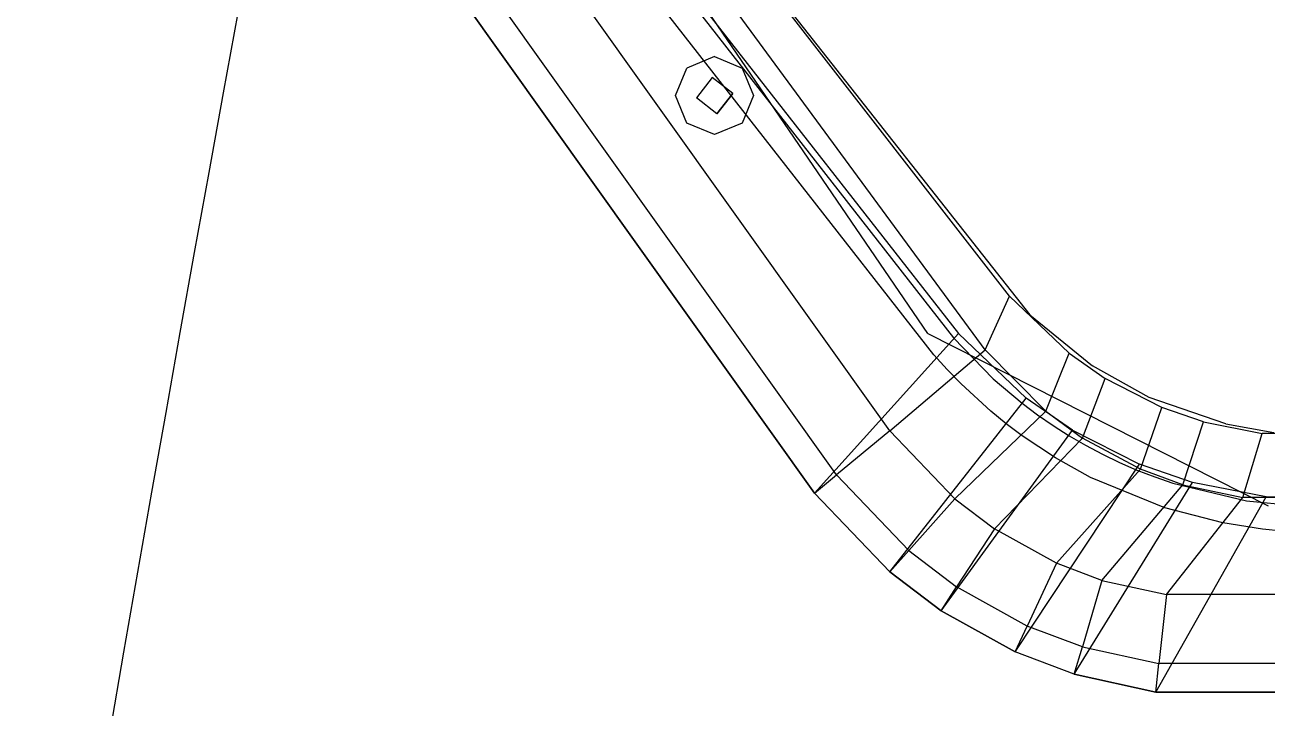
# Model space of a CAD drawing. Extents: x 11992 to 29481, y -6727 to 6811.
# Drawn here: x 19428.4 to 19619.7, y -3240.4 to -3135.2 of the extents above; entities that cross this region are included whole.
import ezdxf

# ---------------------------------------------------------------- set-up
doc = ezdxf.new("R2010")
doc.units = 0
doc.header["$MEASUREMENT"] = 0
doc.layers.get('0').update_dxf_attribs({"color": 8, "linetype": 'CONTINUOUS'})
doc.layers.add('zoylight 5回路', color=4, linetype='CONTINUOUS')

msp = doc.modelspace()

# ---------------------------------------------------------------- linework, layer by layer
for p, q in [((19514.36, -3092.61, -634.44), (19583.15, -3179.87, -634.44)), ((19514.36, -3092.61, -1072.44), (19583.15, -3179.87, -1072.44)), ((19514.36, -3092.61, -1510.44), (19583.15, -3179.87, -1510.44)), ((19514.36, -3092.61, -1948.44), (19583.15, -3179.87, -1948.44)), ((19580.05, -3177.02, -634.44), (19514.84, -3093.06, -634.44)), ((19580.05, -3177.02, -1072.44), (19514.84, -3093.06, -1072.44)), ((19580.05, -3177.02, -1510.44), (19514.84, -3093.06, -1510.44)), ((19580.05, -3177.02, -1948.44), (19514.84, -3093.06, -1948.44)), ((19576.29, -3185.25, -651.44), (19509.82, -3094.89, -651.44)), ((19576.29, -3185.25, -1089.44), (19509.82, -3094.89, -1089.44)), ((19576.29, -3185.25, -1527.44), (19509.82, -3094.89, -1527.44)), ((19576.29, -3185.25, -1965.44), (19509.82, -3094.89, -1965.44)), ((19561.59, -3197.74, -651.44), (19490.18, -3097.65, -651.44)), ((19561.59, -3197.74, -1089.44), (19490.18, -3097.65, -1089.44)), ((19561.59, -3197.74, -1527.44), (19490.18, -3097.65, -1527.44)), ((19561.59, -3197.74, -1965.44), (19490.18, -3097.65, -1965.44)), ((19506.29, -3098.51, -621.44), (19572.17, -3182.75, -621.44)), ((19506.29, -3098.51, -621.44), (19572.17, -3182.75, -621.44)), ((19506.29, -3098.51, -1059.44), (19572.17, -3182.75, -1059.44)), ((19506.29, -3098.51, -1059.44), (19572.17, -3182.75, -1059.44)), ((19506.29, -3098.51, -1497.44), (19572.17, -3182.75, -1497.44)), ((19506.29, -3098.51, -1497.44), (19572.17, -3182.75, -1497.44)), ((19506.29, -3098.51, -1935.44), (19572.17, -3182.75, -1935.44)), ((19506.29, -3098.51, -1935.44), (19572.17, -3182.75, -1935.44)), ((19505.45, -3099.06, -502.43), (19571.42, -3183.4, -502.43)), ((19505.45, -3099.06, -506.43), (19571.42, -3183.4, -506.43)), ((19505.45, -3099.06, -940.43), (19571.42, -3183.4, -940.43)), ((19505.45, -3099.06, -944.43), (19571.42, -3183.4, -944.43)), ((19505.45, -3099.06, -1378.43), (19571.42, -3183.4, -1378.43)), ((19505.45, -3099.06, -1382.43), (19571.42, -3183.4, -1382.43)), ((19568.39, -3186.01, -502.43), (19502.08, -3101.25, -502.43)), ((19568.39, -3186.01, -506.43), (19502.08, -3101.25, -506.43)), ((19568.39, -3186.01, -940.43), (19502.08, -3101.25, -940.43)), ((19568.39, -3186.01, -944.43), (19502.08, -3101.25, -944.43)), ((19568.39, -3186.01, -1378.43), (19502.08, -3101.25, -1378.43)), ((19568.39, -3186.01, -1382.43), (19502.08, -3101.25, -1382.43)), ((19553.4, -3204.52, -647.04), (19480.79, -3102.75, -647.04)), ((19553.4, -3204.52, -1085.04), (19480.79, -3102.75, -1085.04)), ((19553.4, -3204.52, -1523.04), (19480.79, -3102.75, -1523.04)), ((19553.4, -3204.52, -1961.04), (19480.79, -3102.75, -1961.04)), ((19567.47, -3182.76, -1934.94), (19513.04, -3103, -1934.94)), ((19567.47, -3182.76, -1527.94), (19513.04, -3103, -1527.94)), ((19476.9, -3104.86, -621.44), (19550, -3207.33, -621.44)), ((19550, -3207.33, -636.44), (19476.9, -3104.86, -636.44)), ((19476.9, -3104.86, -1059.44), (19550, -3207.33, -1059.44)), ((19550, -3207.33, -1074.44), (19476.9, -3104.86, -1074.44)), ((19476.9, -3104.86, -1497.44), (19550, -3207.33, -1497.44)), ((19550, -3207.33, -1512.44), (19476.9, -3104.86, -1512.44)), ((19476.9, -3104.86, -1935.44), (19550, -3207.33, -1935.44)), ((19550, -3207.33, -1950.44), (19476.9, -3104.86, -1950.44)), ((19534.62, -3140.13, -621.43), (19530.38, -3141.89, -621.43)), ((19534.62, -3140.13, -617.43), (19530.38, -3141.89, -617.43)), ((19534.62, -3140.13, -1059.43), (19530.38, -3141.89, -1059.43)), ((19534.62, -3140.13, -1055.43), (19530.38, -3141.89, -1055.43)), ((19534.62, -3140.13, -1497.43), (19530.38, -3141.89, -1497.43)), ((19534.62, -3140.13, -1493.43), (19530.38, -3141.89, -1493.43)), ((19534.62, -3140.13, -621.43), (19534.62, -3140.13, -617.43)), ((19534.62, -3140.13, -617.43), (19538.87, -3141.89, -617.43)), ((19534.62, -3140.13, -621.43), (19538.87, -3141.89, -621.43)), ((19534.62, -3140.13, -1059.43), (19534.62, -3140.13, -1055.43)), ((19534.62, -3140.13, -1055.43), (19538.87, -3141.89, -1055.43)), ((19534.62, -3140.13, -1059.43), (19538.87, -3141.89, -1059.43)), ((19534.62, -3140.13, -1497.43), (19534.62, -3140.13, -1493.43)), ((19534.62, -3140.13, -1493.43), (19538.87, -3141.89, -1493.43)), ((19534.62, -3140.13, -1497.43), (19538.87, -3141.89, -1497.43)), ((19528.62, -3146.13, -621.43), (19530.38, -3141.89, -621.43)), ((19528.62, -3146.13, -617.43), (19530.38, -3141.89, -617.43)), ((19528.62, -3146.13, -1059.43), (19530.38, -3141.89, -1059.43)), ((19528.62, -3146.13, -1055.43), (19530.38, -3141.89, -1055.43)), ((19528.62, -3146.13, -1497.43), (19530.38, -3141.89, -1497.43)), ((19528.62, -3146.13, -1493.43), (19530.38, -3141.89, -1493.43)), ((19530.38, -3141.89, -621.43), (19530.38, -3141.89, -617.43)), ((19530.38, -3141.89, -1059.43), (19530.38, -3141.89, -1055.43)), ((19530.38, -3141.89, -1497.43), (19530.38, -3141.89, -1493.43)), ((19538.87, -3141.89, -621.43), (19538.87, -3141.89, -617.43)), ((19538.87, -3141.89, -617.43), (19540.62, -3146.13, -617.43)), ((19538.87, -3141.89, -621.43), (19540.62, -3146.13, -621.43)), ((19538.87, -3141.89, -1059.43), (19538.87, -3141.89, -1055.43)), ((19538.87, -3141.89, -1055.43), (19540.62, -3146.13, -1055.43)), ((19538.87, -3141.89, -1059.43), (19540.62, -3146.13, -1059.43)), ((19538.87, -3141.89, -1497.43), (19538.87, -3141.89, -1493.43)), ((19538.87, -3141.89, -1493.43), (19540.62, -3146.13, -1493.43)), ((19538.87, -3141.89, -1497.43), (19540.62, -3146.13, -1497.43)), ((19534.28, -3143.32, -502.43), (19531.82, -3146.47, -502.43)), ((19534.28, -3143.32, -617.43), (19531.82, -3146.47, -617.43)), ((19534.28, -3143.32, -940.43), (19531.82, -3146.47, -940.43)), ((19534.28, -3143.32, -1055.43), (19531.82, -3146.47, -1055.43)), ((19534.28, -3143.32, -1378.43), (19531.82, -3146.47, -1378.43)), ((19534.28, -3143.32, -1493.43), (19531.82, -3146.47, -1493.43)), ((19534.28, -3143.32, -502.43), (19534.28, -3143.32, -617.43)), ((19537.43, -3145.79, -502.43), (19534.28, -3143.32, -502.43)), ((19537.43, -3145.79, -617.43), (19534.28, -3143.32, -617.43)), ((19534.28, -3143.32, -940.43), (19534.28, -3143.32, -1055.43)), ((19537.43, -3145.79, -940.43), (19534.28, -3143.32, -940.43)), ((19537.43, -3145.79, -1055.43), (19534.28, -3143.32, -1055.43)), ((19534.28, -3143.32, -1378.43), (19534.28, -3143.32, -1493.43)), ((19537.43, -3145.79, -1378.43), (19534.28, -3143.32, -1378.43)), ((19537.43, -3145.79, -1493.43), (19534.28, -3143.32, -1493.43)), ((19530.38, -3150.37, -621.43), (19528.62, -3146.13, -621.43)), ((19530.38, -3150.37, -617.43), (19528.62, -3146.13, -617.43)), ((19528.62, -3146.13, -621.43), (19528.62, -3146.13, -617.43)), ((19530.38, -3150.37, -1059.43), (19528.62, -3146.13, -1059.43)), ((19530.38, -3150.37, -1055.43), (19528.62, -3146.13, -1055.43)), ((19528.62, -3146.13, -1059.43), (19528.62, -3146.13, -1055.43)), ((19530.38, -3150.37, -1497.43), (19528.62, -3146.13, -1497.43)), ((19530.38, -3150.37, -1493.43), (19528.62, -3146.13, -1493.43)), ((19528.62, -3146.13, -1497.43), (19528.62, -3146.13, -1493.43)), ((19537.43, -3145.79, -502.43), (19534.96, -3148.94, -502.43)), ((19534.96, -3148.94, -617.43), (19537.43, -3145.79, -617.43)), ((19537.43, -3145.79, -940.43), (19534.96, -3148.94, -940.43)), ((19534.96, -3148.94, -1055.43), (19537.43, -3145.79, -1055.43)), ((19537.43, -3145.79, -1378.43), (19534.96, -3148.94, -1378.43)), ((19534.96, -3148.94, -1493.43), (19537.43, -3145.79, -1493.43)), ((19537.43, -3145.79, -502.43), (19537.43, -3145.79, -617.43)), ((19537.43, -3145.79, -940.43), (19537.43, -3145.79, -1055.43)), ((19537.43, -3145.79, -1378.43), (19537.43, -3145.79, -1493.43)), ((19540.62, -3146.13, -621.43), (19538.87, -3150.37, -621.43)), ((19540.62, -3146.13, -617.43), (19538.87, -3150.37, -617.43)), ((19540.62, -3146.13, -1059.43), (19538.87, -3150.37, -1059.43)), ((19540.62, -3146.13, -1055.43), (19538.87, -3150.37, -1055.43)), ((19540.62, -3146.13, -1497.43), (19538.87, -3150.37, -1497.43)), ((19540.62, -3146.13, -1493.43), (19538.87, -3150.37, -1493.43)), ((19540.62, -3146.13, -621.43), (19540.62, -3146.13, -617.43)), ((19540.62, -3146.13, -1059.43), (19540.62, -3146.13, -1055.43)), ((19540.62, -3146.13, -1497.43), (19540.62, -3146.13, -1493.43)), ((19531.82, -3146.47, -502.43), (19531.82, -3146.47, -617.43)), ((19534.96, -3148.94, -502.43), (19531.82, -3146.47, -502.43)), ((19534.96, -3148.94, -617.43), (19531.82, -3146.47, -617.43)), ((19531.82, -3146.47, -940.43), (19531.82, -3146.47, -1055.43)), ((19534.96, -3148.94, -940.43), (19531.82, -3146.47, -940.43)), ((19534.96, -3148.94, -1055.43), (19531.82, -3146.47, -1055.43)), ((19531.82, -3146.47, -1378.43), (19531.82, -3146.47, -1493.43)), ((19534.96, -3148.94, -1378.43), (19531.82, -3146.47, -1378.43)), ((19534.96, -3148.94, -1493.43), (19531.82, -3146.47, -1493.43)), ((19534.96, -3148.94, -502.43), (19534.96, -3148.94, -617.43)), ((19534.96, -3148.94, -940.43), (19534.96, -3148.94, -1055.43)), ((19534.96, -3148.94, -1378.43), (19534.96, -3148.94, -1493.43)), ((19534.62, -3152.13, -621.43), (19530.38, -3150.37, -621.43)), ((19534.62, -3152.13, -617.43), (19530.38, -3150.37, -617.43)), ((19530.38, -3150.37, -621.43), (19530.38, -3150.37, -617.43)), ((19534.62, -3152.13, -1059.43), (19530.38, -3150.37, -1059.43)), ((19534.62, -3152.13, -1055.43), (19530.38, -3150.37, -1055.43)), ((19530.38, -3150.37, -1059.43), (19530.38, -3150.37, -1055.43)), ((19534.62, -3152.13, -1497.43), (19530.38, -3150.37, -1497.43)), ((19534.62, -3152.13, -1493.43), (19530.38, -3150.37, -1493.43)), ((19530.38, -3150.37, -1497.43), (19530.38, -3150.37, -1493.43)), ((19538.87, -3150.37, -621.43), (19534.62, -3152.13, -621.43)), ((19538.87, -3150.37, -617.43), (19534.62, -3152.13, -617.43)), ((19538.87, -3150.37, -1059.43), (19534.62, -3152.13, -1059.43)), ((19538.87, -3150.37, -1055.43), (19534.62, -3152.13, -1055.43)), ((19538.87, -3150.37, -1497.43), (19534.62, -3152.13, -1497.43)), ((19538.87, -3150.37, -1493.43), (19534.62, -3152.13, -1493.43)), ((19534.62, -3152.13, -621.43), (19534.62, -3152.13, -617.43)), ((19534.62, -3152.13, -1059.43), (19534.62, -3152.13, -1055.43)), ((19534.62, -3152.13, -1497.43), (19534.62, -3152.13, -1493.43)), ((19538.87, -3150.37, -621.43), (19538.87, -3150.37, -617.43)), ((19538.87, -3150.37, -1059.43), (19538.87, -3150.37, -1055.43)), ((19538.87, -3150.37, -1497.43), (19538.87, -3150.37, -1493.43)), ((19576.29, -3185.25, -651.44), (19580.05, -3177.02, -634.44)), ((19576.29, -3185.25, -1089.44), (19580.05, -3177.02, -1072.44)), ((19576.29, -3185.25, -1527.44), (19580.05, -3177.02, -1510.44)), ((19576.29, -3185.25, -1965.44), (19580.05, -3177.02, -1948.44)), ((19589.2, -3185.8, -634.44), (19580.05, -3177.02, -634.44)), ((19589.2, -3185.8, -1072.44), (19580.05, -3177.02, -1072.44)), ((19589.2, -3185.8, -1510.44), (19580.05, -3177.02, -1510.44)), ((19589.2, -3185.8, -1948.44), (19580.05, -3177.02, -1948.44)), ((19583.15, -3179.87, -634.44), (19592.83, -3187.74, -634.44)), ((19583.15, -3179.87, -1072.44), (19592.83, -3187.74, -1072.44)), ((19583.15, -3179.87, -1510.44), (19592.83, -3187.74, -1510.44)), ((19583.15, -3179.87, -1948.44), (19592.83, -3187.74, -1948.44)), ((19550, -3207.33, -621.44), (19572.17, -3182.75, -621.44)), ((19550, -3207.33, -1059.44), (19572.17, -3182.75, -1059.44)), ((19550, -3207.33, -1497.44), (19572.17, -3182.75, -1497.44)), ((19550, -3207.33, -1935.44), (19572.17, -3182.75, -1935.44)), ((19567.47, -3182.76, -1527.94), (19567.47, -3182.76, -1934.94)), ((19567.47, -3182.76, -1934.94), (19619.85, -3209.27, -1934.94)), ((19567.47, -3182.76, -1527.94), (19619.85, -3209.27, -1527.94)), ((19572.17, -3182.75, -621.44), (19582.62, -3192.7, -621.44)), ((19572.17, -3182.75, -621.44), (19582.62, -3192.7, -621.44)), ((19572.17, -3182.75, -1059.44), (19582.62, -3192.7, -1059.44)), ((19572.17, -3182.75, -1059.44), (19582.62, -3192.7, -1059.44)), ((19572.17, -3182.75, -1497.44), (19582.62, -3192.7, -1497.44)), ((19572.17, -3182.75, -1497.44), (19582.62, -3192.7, -1497.44)), ((19572.17, -3182.75, -1935.44), (19582.62, -3192.7, -1935.44)), ((19572.17, -3182.75, -1935.44), (19582.62, -3192.7, -1935.44)), ((19571.42, -3183.4, -502.43), (19571.42, -3183.4, -506.43)), ((19571.42, -3183.4, -502.43), (19577.53, -3189.7, -502.43)), ((19571.42, -3183.4, -506.43), (19577.53, -3189.7, -506.43)), ((19571.42, -3183.4, -940.43), (19571.42, -3183.4, -944.43)), ((19571.42, -3183.4, -940.43), (19577.53, -3189.7, -940.43)), ((19571.42, -3183.4, -944.43), (19577.53, -3189.7, -944.43)), ((19571.42, -3183.4, -1378.43), (19571.42, -3183.4, -1382.43)), ((19571.42, -3183.4, -1378.43), (19577.53, -3189.7, -1378.43)), ((19571.42, -3183.4, -1382.43), (19577.53, -3189.7, -1382.43)), ((19561.59, -3197.74, -651.44), (19576.29, -3185.25, -651.44)), ((19561.59, -3197.74, -1089.44), (19576.29, -3185.25, -1089.44)), ((19561.59, -3197.74, -1527.44), (19576.29, -3185.25, -1527.44)), ((19561.59, -3197.74, -1965.44), (19576.29, -3185.25, -1965.44)), ((19570.45, -3188.31, -502.43), (19568.39, -3186.01, -502.43)), ((19570.45, -3188.31, -506.43), (19568.39, -3186.01, -506.43)), ((19568.39, -3186.01, -502.43), (19568.39, -3186.01, -506.43)), ((19570.45, -3188.31, -940.43), (19568.39, -3186.01, -940.43)), ((19570.45, -3188.31, -944.43), (19568.39, -3186.01, -944.43)), ((19568.39, -3186.01, -940.43), (19568.39, -3186.01, -944.43)), ((19570.45, -3188.31, -1378.43), (19568.39, -3186.01, -1378.43)), ((19570.45, -3188.31, -1382.43), (19568.39, -3186.01, -1382.43)), ((19568.39, -3186.01, -1378.43), (19568.39, -3186.01, -1382.43)), ((19585.62, -3194.69, -651.44), (19576.29, -3185.25, -651.44)), ((19585.62, -3194.69, -1089.44), (19576.29, -3185.25, -1089.44)), ((19585.62, -3194.69, -1527.44), (19576.29, -3185.25, -1527.44)), ((19585.62, -3194.69, -1965.44), (19576.29, -3185.25, -1965.44)), ((19585.62, -3194.69, -651.44), (19589.2, -3185.8, -634.44)), ((19585.62, -3194.69, -1089.44), (19589.2, -3185.8, -1072.44)), ((19585.62, -3194.69, -1527.44), (19589.2, -3185.8, -1510.44)), ((19585.62, -3194.69, -1965.44), (19589.2, -3185.8, -1948.44)), ((19589.2, -3185.8, -634.44), (19594.77, -3189.68, -634.44)), ((19589.2, -3185.8, -1072.44), (19594.77, -3189.68, -1072.44)), ((19589.2, -3185.8, -1510.44), (19594.77, -3189.68, -1510.44)), ((19589.2, -3185.8, -1948.44), (19594.77, -3189.68, -1948.44)), ((19572.6, -3190.52, -502.43), (19570.45, -3188.31, -502.43)), ((19572.6, -3190.52, -506.43), (19570.45, -3188.31, -506.43)), ((19572.6, -3190.52, -940.43), (19570.45, -3188.31, -940.43)), ((19572.6, -3190.52, -944.43), (19570.45, -3188.31, -944.43)), ((19572.6, -3190.52, -1378.43), (19570.45, -3188.31, -1378.43)), ((19572.6, -3190.52, -1382.43), (19570.45, -3188.31, -1382.43)), ((19601.56, -3192.6, -634.44), (19592.83, -3187.74, -634.44)), ((19601.56, -3192.6, -1072.44), (19592.83, -3187.74, -1072.44)), ((19601.56, -3192.6, -1510.44), (19592.83, -3187.74, -1510.44)), ((19601.56, -3192.6, -1948.44), (19592.83, -3187.74, -1948.44)), ((19577.53, -3189.7, -502.43), (19577.53, -3189.7, -506.43)), ((19577.53, -3189.7, -502.43), (19582, -3193.49, -502.43)), ((19577.53, -3189.7, -506.43), (19582, -3193.49, -506.43)), ((19577.53, -3189.7, -940.43), (19577.53, -3189.7, -944.43)), ((19577.53, -3189.7, -940.43), (19582, -3193.49, -940.43)), ((19577.53, -3189.7, -944.43), (19582, -3193.49, -944.43)), ((19577.53, -3189.7, -1378.43), (19577.53, -3189.7, -1382.43)), ((19577.53, -3189.7, -1378.43), (19582, -3193.49, -1378.43)), ((19577.53, -3189.7, -1382.43), (19582, -3193.49, -1382.43)), ((19591.3, -3198.87, -651.44), (19594.77, -3189.68, -634.44)), ((19591.3, -3198.87, -1089.44), (19594.77, -3189.68, -1072.44)), ((19591.3, -3198.87, -1527.44), (19594.77, -3189.68, -1510.44)), ((19591.3, -3198.87, -1965.44), (19594.77, -3189.68, -1948.44)), ((19603.49, -3194.13, -634.44), (19594.77, -3189.68, -634.44)), ((19603.49, -3194.13, -1072.44), (19594.77, -3189.68, -1072.44)), ((19603.49, -3194.13, -1510.44), (19594.77, -3189.68, -1510.44)), ((19603.49, -3194.13, -1948.44), (19594.77, -3189.68, -1948.44)), ((19577.14, -3194.69, -502.43), (19572.6, -3190.52, -502.43)), ((19577.14, -3194.69, -506.43), (19572.6, -3190.52, -506.43)), ((19577.14, -3194.69, -940.43), (19572.6, -3190.52, -940.43)), ((19577.14, -3194.69, -944.43), (19572.6, -3190.52, -944.43)), ((19577.14, -3194.69, -1378.43), (19572.6, -3190.52, -1378.43)), ((19577.14, -3194.69, -1382.43), (19572.6, -3190.52, -1382.43)), ((19561.59, -3219.43, -621.44), (19582.62, -3192.7, -621.44)), ((19561.59, -3219.43, -1059.44), (19582.62, -3192.7, -1059.44)), ((19561.59, -3219.43, -1497.44), (19582.62, -3192.7, -1497.44)), ((19561.59, -3219.43, -1935.44), (19582.62, -3192.7, -1935.44)), ((19582, -3193.49, -502.43), (19584.34, -3195.25, -502.43)), ((19582, -3193.49, -506.43), (19584.34, -3195.25, -506.43)), ((19582, -3193.49, -940.43), (19584.34, -3195.25, -940.43)), ((19582, -3193.49, -944.43), (19584.34, -3195.25, -944.43)), ((19582, -3193.49, -1378.43), (19584.34, -3195.25, -1378.43)), ((19582, -3193.49, -1382.43), (19584.34, -3195.25, -1382.43)), ((19589.74, -3197.63, -621.44), (19582.62, -3192.7, -621.44)), ((19589.74, -3197.63, -621.44), (19582.62, -3192.7, -621.44)), ((19589.74, -3197.63, -1059.44), (19582.62, -3192.7, -1059.44)), ((19589.74, -3197.63, -1059.44), (19582.62, -3192.7, -1059.44)), ((19589.74, -3197.63, -1497.44), (19582.62, -3192.7, -1497.44)), ((19589.74, -3197.63, -1497.44), (19582.62, -3192.7, -1497.44)), ((19589.74, -3197.63, -1935.44), (19582.62, -3192.7, -1935.44)), ((19589.74, -3197.63, -1935.44), (19582.62, -3192.7, -1935.44)), ((19600.18, -3203.65, -651.44), (19603.49, -3194.13, -634.44)), ((19600.18, -3203.65, -1089.44), (19603.49, -3194.13, -1072.44)), ((19600.18, -3203.65, -1527.44), (19603.49, -3194.13, -1510.44)), ((19600.18, -3203.65, -1965.44), (19603.49, -3194.13, -1948.44)), ((19613.35, -3196.66, -634.44), (19601.56, -3192.6, -634.44)), ((19613.35, -3196.66, -1072.44), (19601.56, -3192.6, -1072.44)), ((19613.35, -3196.66, -1510.44), (19601.56, -3192.6, -1510.44)), ((19613.35, -3196.66, -1948.44), (19601.56, -3192.6, -1948.44)), ((19609.91, -3196.35, -634.44), (19603.49, -3194.13, -634.44)), ((19609.91, -3196.35, -1072.44), (19603.49, -3194.13, -1072.44)), ((19609.91, -3196.35, -1510.44), (19603.49, -3194.13, -1510.44)), ((19609.91, -3196.35, -1948.44), (19603.49, -3194.13, -1948.44)), ((19571.6, -3208.2, -651.44), (19585.62, -3194.69, -651.44)), ((19571.6, -3208.2, -1089.44), (19585.62, -3194.69, -1089.44)), ((19571.6, -3208.2, -1527.44), (19585.62, -3194.69, -1527.44)), ((19571.6, -3208.2, -1965.44), (19585.62, -3194.69, -1965.44)), ((19579.53, -3196.64, -502.43), (19577.14, -3194.69, -502.43)), ((19579.53, -3196.64, -506.43), (19577.14, -3194.69, -506.43)), ((19577.14, -3194.69, -502.43), (19577.14, -3194.69, -506.43)), ((19579.53, -3196.64, -940.43), (19577.14, -3194.69, -940.43)), ((19579.53, -3196.64, -944.43), (19577.14, -3194.69, -944.43)), ((19577.14, -3194.69, -940.43), (19577.14, -3194.69, -944.43)), ((19579.53, -3196.64, -1378.43), (19577.14, -3194.69, -1378.43)), ((19579.53, -3196.64, -1382.43), (19577.14, -3194.69, -1382.43)), ((19577.14, -3194.69, -1378.43), (19577.14, -3194.69, -1382.43)), ((19584.34, -3195.25, -502.43), (19586.75, -3196.91, -502.43)), ((19584.34, -3195.25, -506.43), (19586.75, -3196.91, -506.43)), ((19584.34, -3195.25, -940.43), (19586.75, -3196.91, -940.43)), ((19584.34, -3195.25, -944.43), (19586.75, -3196.91, -944.43)), ((19584.34, -3195.25, -1378.43), (19586.75, -3196.91, -1378.43)), ((19584.34, -3195.25, -1382.43), (19586.75, -3196.91, -1382.43)), ((19585.62, -3194.69, -651.44), (19591.3, -3198.87, -651.44)), ((19585.62, -3194.69, -1089.44), (19591.3, -3198.87, -1089.44)), ((19585.62, -3194.69, -1527.44), (19591.3, -3198.87, -1527.44)), ((19585.62, -3194.69, -1965.44), (19591.3, -3198.87, -1965.44)), ((19561.59, -3197.74, -651.44), (19553.4, -3204.52, -647.04)), ((19561.59, -3197.74, -1089.44), (19553.4, -3204.52, -1085.04)), ((19561.59, -3197.74, -1527.44), (19553.4, -3204.52, -1523.04)), ((19561.59, -3197.74, -1965.44), (19553.4, -3204.52, -1961.04)), ((19571.6, -3208.2, -651.44), (19561.59, -3197.74, -651.44)), ((19571.6, -3208.2, -1089.44), (19561.59, -3197.74, -1089.44)), ((19571.6, -3208.2, -1527.44), (19561.59, -3197.74, -1527.44)), ((19571.6, -3208.2, -1965.44), (19561.59, -3197.74, -1965.44)), ((19569.49, -3225.43, -621.44), (19589.74, -3197.63, -621.44)), ((19569.49, -3225.43, -1059.44), (19589.74, -3197.63, -1059.44)), ((19569.49, -3225.43, -1497.44), (19589.74, -3197.63, -1497.44)), ((19569.49, -3225.43, -1935.44), (19589.74, -3197.63, -1935.44)), ((19582, -3198.49, -502.43), (19579.53, -3196.64, -502.43)), ((19582, -3198.49, -506.43), (19579.53, -3196.64, -506.43)), ((19582, -3198.49, -940.43), (19579.53, -3196.64, -940.43)), ((19582, -3198.49, -944.43), (19579.53, -3196.64, -944.43)), ((19582, -3198.49, -1378.43), (19579.53, -3196.64, -1378.43)), ((19582, -3198.49, -1382.43), (19579.53, -3196.64, -1382.43)), ((19586.75, -3196.91, -502.43), (19586.75, -3196.91, -506.43)), ((19586.75, -3196.91, -502.43), (19589.22, -3198.48, -502.43)), ((19586.75, -3196.91, -506.43), (19589.22, -3198.48, -506.43)), ((19586.75, -3196.91, -940.43), (19586.75, -3196.91, -944.43)), ((19586.75, -3196.91, -940.43), (19589.22, -3198.48, -940.43)), ((19586.75, -3196.91, -944.43), (19589.22, -3198.48, -944.43)), ((19586.75, -3196.91, -1378.43), (19586.75, -3196.91, -1382.43)), ((19586.75, -3196.91, -1378.43), (19589.22, -3198.48, -1378.43)), ((19586.75, -3196.91, -1382.43), (19589.22, -3198.48, -1382.43)), ((19589.74, -3197.63, -621.44), (19600.04, -3202.84, -621.44)), ((19589.74, -3197.63, -621.44), (19600.04, -3202.84, -621.44)), ((19589.74, -3197.63, -1059.44), (19600.04, -3202.84, -1059.44)), ((19589.74, -3197.63, -1059.44), (19600.04, -3202.84, -1059.44)), ((19589.74, -3197.63, -1497.44), (19600.04, -3202.84, -1497.44)), ((19589.74, -3197.63, -1497.44), (19600.04, -3202.84, -1497.44)), ((19589.74, -3197.63, -1935.44), (19600.04, -3202.84, -1935.44)), ((19589.74, -3197.63, -1935.44), (19600.04, -3202.84, -1935.44)), ((19606.72, -3206.05, -651.44), (19609.91, -3196.35, -634.44)), ((19606.72, -3206.05, -1089.44), (19609.91, -3196.35, -1072.44)), ((19606.72, -3206.05, -1527.44), (19609.91, -3196.35, -1510.44)), ((19606.72, -3206.05, -1965.44), (19609.91, -3196.35, -1948.44)), ((19609.91, -3196.35, -634.44), (19618.96, -3198.16, -634.44)), ((19609.91, -3196.35, -1072.44), (19618.96, -3198.16, -1072.44)), ((19609.91, -3196.35, -1510.44), (19618.96, -3198.16, -1510.44)), ((19609.91, -3196.35, -1948.44), (19618.96, -3198.16, -1948.44)), ((19613.35, -3196.66, -634.44), (19620.73, -3197.97, -634.44)), ((19613.35, -3196.66, -1072.44), (19620.73, -3197.97, -1072.44)), ((19613.35, -3196.66, -1510.44), (19620.73, -3197.97, -1510.44)), ((19613.35, -3196.66, -1948.44), (19620.73, -3197.97, -1948.44)), ((19577.7, -3212.83, -1965.44), (19591.3, -3198.87, -1965.44)), ((19577.7, -3212.83, -651.44), (19591.3, -3198.87, -651.44)), ((19577.7, -3212.83, -1089.44), (19591.3, -3198.87, -1089.44)), ((19577.7, -3212.83, -1527.44), (19591.3, -3198.87, -1527.44)), ((19587.14, -3201.9, -502.43), (19582, -3198.49, -502.43)), ((19587.14, -3201.9, -506.43), (19582, -3198.49, -506.43)), ((19587.14, -3201.9, -940.43), (19582, -3198.49, -940.43)), ((19587.14, -3201.9, -944.43), (19582, -3198.49, -944.43)), ((19587.14, -3201.9, -1378.43), (19582, -3198.49, -1378.43)), ((19587.14, -3201.9, -1382.43), (19582, -3198.49, -1382.43)), ((19589.22, -3198.48, -502.43), (19591.75, -3199.96, -502.43)), ((19589.22, -3198.48, -506.43), (19591.75, -3199.96, -506.43)), ((19589.22, -3198.48, -940.43), (19591.75, -3199.96, -940.43)), ((19589.22, -3198.48, -944.43), (19591.75, -3199.96, -944.43)), ((19589.22, -3198.48, -1378.43), (19591.75, -3199.96, -1378.43)), ((19589.22, -3198.48, -1382.43), (19591.75, -3199.96, -1382.43)), ((19600.18, -3203.65, -651.44), (19591.3, -3198.87, -651.44)), ((19600.18, -3203.65, -1089.44), (19591.3, -3198.87, -1089.44)), ((19600.18, -3203.65, -1527.44), (19591.3, -3198.87, -1527.44)), ((19600.18, -3203.65, -1965.44), (19591.3, -3198.87, -1965.44)), ((19591.75, -3199.96, -502.43), (19594.34, -3201.33, -502.43)), ((19591.75, -3199.96, -506.43), (19594.34, -3201.33, -506.43)), ((19591.75, -3199.96, -940.43), (19594.34, -3201.33, -940.43)), ((19591.75, -3199.96, -944.43), (19594.34, -3201.33, -944.43)), ((19591.75, -3199.96, -1378.43), (19594.34, -3201.33, -1378.43)), ((19591.75, -3199.96, -1382.43), (19594.34, -3201.33, -1382.43)), ((19615.95, -3207.99, -651.44), (19618.96, -3198.16, -634.44)), ((19615.95, -3207.99, -1089.44), (19618.96, -3198.16, -1072.44)), ((19615.95, -3207.99, -1527.44), (19618.96, -3198.16, -1510.44)), ((19615.95, -3207.99, -1965.44), (19618.96, -3198.16, -1948.44)), ((19930.44, -3198.16, -634.44), (19618.96, -3198.16, -634.44)), ((19930.44, -3198.16, -1072.44), (19618.96, -3198.16, -1072.44)), ((19930.44, -3198.16, -1510.44), (19618.96, -3198.16, -1510.44)), ((19930.44, -3198.16, -1948.44), (19618.96, -3198.16, -1948.44)), ((19592.53, -3204.9, -502.43), (19587.14, -3201.9, -502.43)), ((19592.53, -3204.9, -506.43), (19587.14, -3201.9, -506.43)), ((19587.14, -3201.9, -502.43), (19587.14, -3201.9, -506.43)), ((19592.53, -3204.9, -940.43), (19587.14, -3201.9, -940.43)), ((19592.53, -3204.9, -944.43), (19587.14, -3201.9, -944.43)), ((19587.14, -3201.9, -940.43), (19587.14, -3201.9, -944.43)), ((19592.53, -3204.9, -1378.43), (19587.14, -3201.9, -1378.43)), ((19592.53, -3204.9, -1382.43), (19587.14, -3201.9, -1382.43)), ((19587.14, -3201.9, -1378.43), (19587.14, -3201.9, -1382.43)), ((19594.34, -3201.33, -502.43), (19594.34, -3201.33, -506.43)), ((19594.34, -3201.33, -502.43), (19596.97, -3202.6, -502.43)), ((19594.34, -3201.33, -506.43), (19596.97, -3202.6, -506.43)), ((19594.34, -3201.33, -940.43), (19594.34, -3201.33, -944.43)), ((19594.34, -3201.33, -940.43), (19596.97, -3202.6, -940.43)), ((19594.34, -3201.33, -944.43), (19596.97, -3202.6, -944.43)), ((19594.34, -3201.33, -1378.43), (19594.34, -3201.33, -1382.43)), ((19594.34, -3201.33, -1378.43), (19596.97, -3202.6, -1378.43)), ((19594.34, -3201.33, -1382.43), (19596.97, -3202.6, -1382.43)), ((19580.92, -3231.77, -621.44), (19600.04, -3202.84, -621.44)), ((19580.92, -3231.77, -1059.44), (19600.04, -3202.84, -1059.44)), ((19580.92, -3231.77, -1497.44), (19600.04, -3202.84, -1497.44)), ((19580.92, -3231.77, -1935.44), (19600.04, -3202.84, -1935.44)), ((19587.25, -3218.12, -651.44), (19600.18, -3203.65, -651.44)), ((19587.25, -3218.12, -1089.44), (19600.18, -3203.65, -1089.44)), ((19587.25, -3218.12, -1527.44), (19600.18, -3203.65, -1527.44)), ((19587.25, -3218.12, -1965.44), (19600.18, -3203.65, -1965.44)), ((19596.97, -3202.6, -502.43), (19599.66, -3203.77, -502.43)), ((19596.97, -3202.6, -506.43), (19599.66, -3203.77, -506.43)), ((19596.97, -3202.6, -940.43), (19599.66, -3203.77, -940.43)), ((19596.97, -3202.6, -944.43), (19599.66, -3203.77, -944.43)), ((19596.97, -3202.6, -1378.43), (19599.66, -3203.77, -1378.43)), ((19596.97, -3202.6, -1382.43), (19599.66, -3203.77, -1382.43)), ((19599.66, -3203.77, -502.43), (19602.39, -3204.83, -502.43)), ((19599.66, -3203.77, -506.43), (19602.39, -3204.83, -506.43)), ((19599.66, -3203.77, -940.43), (19602.39, -3204.83, -940.43)), ((19599.66, -3203.77, -944.43), (19602.39, -3204.83, -944.43)), ((19599.66, -3203.77, -1378.43), (19602.39, -3204.83, -1378.43)), ((19599.66, -3203.77, -1382.43), (19602.39, -3204.83, -1382.43)), ((19608.23, -3205.66, -621.44), (19600.04, -3202.84, -621.44)), ((19608.23, -3205.66, -621.44), (19600.04, -3202.84, -621.44)), ((19608.23, -3205.66, -1059.44), (19600.04, -3202.84, -1059.44)), ((19608.23, -3205.66, -1059.44), (19600.04, -3202.84, -1059.44)), ((19608.23, -3205.66, -1497.44), (19600.04, -3202.84, -1497.44)), ((19608.23, -3205.66, -1497.44), (19600.04, -3202.84, -1497.44)), ((19608.23, -3205.66, -1935.44), (19600.04, -3202.84, -1935.44)), ((19608.23, -3205.66, -1935.44), (19600.04, -3202.84, -1935.44)), ((19606.72, -3206.05, -651.44), (19600.18, -3203.65, -651.44)), ((19606.72, -3206.05, -1089.44), (19600.18, -3203.65, -1089.44)), ((19606.72, -3206.05, -1527.44), (19600.18, -3203.65, -1527.44)), ((19606.72, -3206.05, -1965.44), (19600.18, -3203.65, -1965.44)), ((19550, -3207.33, -636.44), (19553.4, -3204.52, -647.04)), ((19550, -3207.33, -1074.44), (19553.4, -3204.52, -1085.04)), ((19550, -3207.33, -1512.44), (19553.4, -3204.52, -1523.04)), ((19550, -3207.33, -1950.44), (19553.4, -3204.52, -1961.04)), ((19564.52, -3216.14, -647.04), (19553.4, -3204.52, -647.04)), ((19564.52, -3216.14, -1085.04), (19553.4, -3204.52, -1085.04)), ((19564.52, -3216.14, -1523.04), (19553.4, -3204.52, -1523.04)), ((19564.52, -3216.14, -1961.04), (19553.4, -3204.52, -1961.04)), ((19590.01, -3235.2, -621.44), (19608.23, -3205.66, -621.44)), ((19590.01, -3235.2, -1059.44), (19608.23, -3205.66, -1059.44)), ((19590.01, -3235.2, -1497.44), (19608.23, -3205.66, -1497.44)), ((19590.01, -3235.2, -1935.44), (19608.23, -3205.66, -1935.44)), ((19592.53, -3204.9, -502.43), (19592.53, -3204.9, -506.43)), ((19603.93, -3209.59, -502.43), (19592.53, -3204.9, -502.43)), ((19603.93, -3209.59, -506.43), (19592.53, -3204.9, -506.43)), ((19592.53, -3204.9, -940.43), (19592.53, -3204.9, -944.43)), ((19603.93, -3209.59, -940.43), (19592.53, -3204.9, -940.43)), ((19603.93, -3209.59, -944.43), (19592.53, -3204.9, -944.43)), ((19592.53, -3204.9, -1378.43), (19592.53, -3204.9, -1382.43)), ((19603.93, -3209.59, -1378.43), (19592.53, -3204.9, -1378.43)), ((19603.93, -3209.59, -1382.43), (19592.53, -3204.9, -1382.43)), ((19602.39, -3204.83, -502.43), (19605.16, -3205.78, -502.43)), ((19602.39, -3204.83, -506.43), (19605.16, -3205.78, -506.43)), ((19602.39, -3204.83, -940.43), (19605.16, -3205.78, -940.43)), ((19602.39, -3204.83, -944.43), (19605.16, -3205.78, -944.43)), ((19602.39, -3204.83, -1378.43), (19605.16, -3205.78, -1378.43)), ((19602.39, -3204.83, -1382.43), (19605.16, -3205.78, -1382.43)), ((19619.56, -3207.9, -621.44), (19608.23, -3205.66, -621.44)), ((19619.56, -3207.9, -621.44), (19608.23, -3205.66, -621.44)), ((19619.56, -3207.9, -1059.44), (19608.23, -3205.66, -1059.44)), ((19619.56, -3207.9, -1059.44), (19608.23, -3205.66, -1059.44)), ((19619.56, -3207.9, -1497.44), (19608.23, -3205.66, -1497.44)), ((19619.56, -3207.9, -1497.44), (19608.23, -3205.66, -1497.44)), ((19619.56, -3207.9, -1935.44), (19608.23, -3205.66, -1935.44)), ((19619.56, -3207.9, -1935.44), (19608.23, -3205.66, -1935.44)), ((19550, -3207.33, -621.44), (19561.59, -3219.43, -621.44)), ((19561.59, -3219.43, -636.44), (19550, -3207.33, -636.44)), ((19550, -3207.33, -621.44), (19550, -3207.33, -636.44)), ((19550, -3207.33, -1059.44), (19561.59, -3219.43, -1059.44)), ((19561.59, -3219.43, -1074.44), (19550, -3207.33, -1074.44)), ((19550, -3207.33, -1059.44), (19550, -3207.33, -1074.44)), ((19550, -3207.33, -1497.44), (19561.59, -3219.43, -1497.44)), ((19561.59, -3219.43, -1512.44), (19550, -3207.33, -1512.44)), ((19550, -3207.33, -1497.44), (19550, -3207.33, -1512.44)), ((19550, -3207.33, -1935.44), (19561.59, -3219.43, -1935.44)), ((19561.59, -3219.43, -1950.44), (19550, -3207.33, -1950.44)), ((19550, -3207.33, -1935.44), (19550, -3207.33, -1950.44)), ((19594.27, -3220.78, -651.44), (19606.72, -3206.05, -651.44)), ((19594.27, -3220.78, -1089.44), (19606.72, -3206.05, -1089.44)), ((19594.27, -3220.78, -1527.44), (19606.72, -3206.05, -1527.44)), ((19594.27, -3220.78, -1965.44), (19606.72, -3206.05, -1965.44)), ((19605.16, -3205.78, -502.43), (19605.16, -3205.78, -506.43)), ((19605.16, -3205.78, -502.43), (19616.54, -3208.5, -502.43)), ((19605.16, -3205.78, -506.43), (19616.54, -3208.5, -506.43)), ((19605.16, -3205.78, -940.43), (19605.16, -3205.78, -944.43)), ((19605.16, -3205.78, -940.43), (19616.54, -3208.5, -940.43)), ((19605.16, -3205.78, -944.43), (19616.54, -3208.5, -944.43)), ((19605.16, -3205.78, -1378.43), (19605.16, -3205.78, -1382.43)), ((19605.16, -3205.78, -1378.43), (19616.54, -3208.5, -1378.43)), ((19605.16, -3205.78, -1382.43), (19616.54, -3208.5, -1382.43)), ((19606.72, -3206.05, -651.44), (19615.95, -3207.99, -651.44)), ((19606.72, -3206.05, -1089.44), (19615.95, -3207.99, -1089.44)), ((19606.72, -3206.05, -1527.44), (19615.95, -3207.99, -1527.44)), ((19606.72, -3206.05, -1965.44), (19615.95, -3207.99, -1965.44)), ((19571.6, -3208.2, -651.44), (19564.52, -3216.14, -647.04)), ((19571.6, -3208.2, -1089.44), (19564.52, -3216.14, -1085.04)), ((19571.6, -3208.2, -1527.44), (19564.52, -3216.14, -1523.04)), ((19571.6, -3208.2, -1965.44), (19564.52, -3216.14, -1961.04)), ((19571.6, -3208.2, -651.44), (19577.7, -3212.83, -651.44)), ((19571.6, -3208.2, -1089.44), (19577.7, -3212.83, -1089.44)), ((19571.6, -3208.2, -1527.44), (19577.7, -3212.83, -1527.44)), ((19571.6, -3208.2, -1965.44), (19577.7, -3212.83, -1965.44)), ((19602.58, -3237.93, -621.44), (19619.56, -3207.9, -621.44)), ((19602.58, -3237.93, -1059.44), (19619.56, -3207.9, -1059.44)), ((19602.58, -3237.93, -1497.44), (19619.56, -3207.9, -1497.44)), ((19602.58, -3237.93, -1935.44), (19619.56, -3207.9, -1935.44)), ((19604.19, -3222.93, -651.44), (19615.95, -3207.99, -651.44)), ((19604.19, -3222.93, -1089.44), (19615.95, -3207.99, -1089.44)), ((19604.19, -3222.93, -1527.44), (19615.95, -3207.99, -1527.44)), ((19604.19, -3222.93, -1965.44), (19615.95, -3207.99, -1965.44)), ((19933.45, -3207.99, -651.44), (19615.95, -3207.99, -651.44)), ((19933.45, -3207.99, -1089.44), (19615.95, -3207.99, -1089.44)), ((19933.45, -3207.99, -1527.44), (19615.95, -3207.99, -1527.44)), ((19933.45, -3207.99, -1965.44), (19615.95, -3207.99, -1965.44)), ((19616.54, -3208.5, -502.43), (19625.28, -3209.35, -502.43)), ((19616.54, -3208.5, -506.43), (19625.28, -3209.35, -506.43)), ((19616.54, -3208.5, -502.43), (19616.54, -3208.5, -506.43)), ((19616.54, -3208.5, -940.43), (19625.28, -3209.35, -940.43)), ((19616.54, -3208.5, -944.43), (19625.28, -3209.35, -944.43)), ((19616.54, -3208.5, -940.43), (19616.54, -3208.5, -944.43)), ((19616.54, -3208.5, -1378.43), (19625.28, -3209.35, -1378.43)), ((19616.54, -3208.5, -1382.43), (19625.28, -3209.35, -1382.43)), ((19616.54, -3208.5, -1378.43), (19616.54, -3208.5, -1382.43)), ((19619.56, -3207.9, -621.44), (19929.69, -3207.9, -621.44)), ((19619.56, -3207.9, -621.44), (19929.69, -3207.9, -621.44)), ((19619.56, -3207.9, -1059.44), (19929.69, -3207.9, -1059.44)), ((19619.56, -3207.9, -1059.44), (19929.69, -3207.9, -1059.44)), ((19619.56, -3207.9, -1497.44), (19929.69, -3207.9, -1497.44)), ((19619.56, -3207.9, -1497.44), (19929.69, -3207.9, -1497.44)), ((19619.56, -3207.9, -1935.44), (19929.69, -3207.9, -1935.44)), ((19619.56, -3207.9, -1935.44), (19929.69, -3207.9, -1935.44)), ((19603.93, -3209.59, -502.43), (19603.93, -3209.59, -506.43)), ((19612.88, -3211.91, -502.43), (19603.93, -3209.59, -502.43)), ((19612.88, -3211.91, -506.43), (19603.93, -3209.59, -506.43)), ((19603.93, -3209.59, -940.43), (19603.93, -3209.59, -944.43)), ((19612.88, -3211.91, -940.43), (19603.93, -3209.59, -940.43)), ((19612.88, -3211.91, -944.43), (19603.93, -3209.59, -944.43)), ((19603.93, -3209.59, -1378.43), (19603.93, -3209.59, -1382.43)), ((19612.88, -3211.91, -1378.43), (19603.93, -3209.59, -1378.43)), ((19612.88, -3211.91, -1382.43), (19603.93, -3209.59, -1382.43)), ((19577.7, -3212.83, -651.44), (19571.9, -3221.74, -647.04)), ((19577.7, -3212.83, -1089.44), (19571.9, -3221.74, -1085.04)), ((19577.7, -3212.83, -1527.44), (19571.9, -3221.74, -1523.04)), ((19577.7, -3212.83, -1965.44), (19571.9, -3221.74, -1961.04)), ((19587.25, -3218.12, -1965.44), (19577.7, -3212.83, -1965.44)), ((19587.25, -3218.12, -651.44), (19577.7, -3212.83, -651.44)), ((19587.25, -3218.12, -1089.44), (19577.7, -3212.83, -1089.44)), ((19587.25, -3218.12, -1527.44), (19577.7, -3212.83, -1527.44)), ((19618.97, -3212.87, -502.43), (19612.88, -3211.91, -502.43)), ((19618.97, -3212.87, -506.43), (19612.88, -3211.91, -506.43)), ((19612.88, -3211.91, -502.43), (19612.88, -3211.91, -506.43)), ((19618.97, -3212.87, -940.43), (19612.88, -3211.91, -940.43)), ((19618.97, -3212.87, -944.43), (19612.88, -3211.91, -944.43)), ((19612.88, -3211.91, -940.43), (19612.88, -3211.91, -944.43)), ((19618.97, -3212.87, -1378.43), (19612.88, -3211.91, -1378.43)), ((19618.97, -3212.87, -1382.43), (19612.88, -3211.91, -1382.43)), ((19612.88, -3211.91, -1378.43), (19612.88, -3211.91, -1382.43)), ((19618.97, -3212.87, -502.43), (19618.97, -3212.87, -506.43)), ((19622.04, -3213.17, -502.43), (19618.97, -3212.87, -502.43)), ((19622.04, -3213.17, -506.43), (19618.97, -3212.87, -506.43)), ((19618.97, -3212.87, -940.43), (19618.97, -3212.87, -944.43)), ((19622.04, -3213.17, -940.43), (19618.97, -3212.87, -940.43)), ((19622.04, -3213.17, -944.43), (19618.97, -3212.87, -944.43)), ((19618.97, -3212.87, -1378.43), (19618.97, -3212.87, -1382.43)), ((19622.04, -3213.17, -1378.43), (19618.97, -3212.87, -1378.43)), ((19622.04, -3213.17, -1382.43), (19618.97, -3212.87, -1382.43)), ((19561.59, -3219.43, -636.44), (19564.52, -3216.14, -647.04)), ((19561.59, -3219.43, -1074.44), (19564.52, -3216.14, -1085.04)), ((19561.59, -3219.43, -1512.44), (19564.52, -3216.14, -1523.04)), ((19561.59, -3219.43, -1950.44), (19564.52, -3216.14, -1961.04)), ((19564.52, -3216.14, -647.04), (19571.9, -3221.74, -647.04)), ((19564.52, -3216.14, -1085.04), (19571.9, -3221.74, -1085.04)), ((19564.52, -3216.14, -1523.04), (19571.9, -3221.74, -1523.04)), ((19564.52, -3216.14, -1961.04), (19571.9, -3221.74, -1961.04)), ((19587.25, -3218.12, -1527.44), (19582.77, -3227.77, -1523.04)), ((19587.25, -3218.12, -1965.44), (19582.77, -3227.77, -1961.04)), ((19587.25, -3218.12, -651.44), (19582.77, -3227.77, -647.04)), ((19587.25, -3218.12, -1089.44), (19582.77, -3227.77, -1085.04)), ((19594.27, -3220.78, -651.44), (19587.25, -3218.12, -651.44)), ((19594.27, -3220.78, -1089.44), (19587.25, -3218.12, -1089.44)), ((19594.27, -3220.78, -1527.44), (19587.25, -3218.12, -1527.44)), ((19594.27, -3220.78, -1965.44), (19587.25, -3218.12, -1965.44)), ((19569.49, -3225.43, -621.44), (19561.59, -3219.43, -621.44)), ((19561.59, -3219.43, -636.44), (19569.49, -3225.43, -636.44)), ((19561.59, -3219.43, -621.44), (19561.59, -3219.43, -636.44)), ((19569.49, -3225.43, -1059.44), (19561.59, -3219.43, -1059.44)), ((19561.59, -3219.43, -1074.44), (19569.49, -3225.43, -1074.44)), ((19561.59, -3219.43, -1059.44), (19561.59, -3219.43, -1074.44)), ((19569.49, -3225.43, -1497.44), (19561.59, -3219.43, -1497.44)), ((19561.59, -3219.43, -1512.44), (19569.49, -3225.43, -1512.44)), ((19561.59, -3219.43, -1497.44), (19561.59, -3219.43, -1512.44)), ((19569.49, -3225.43, -1935.44), (19561.59, -3219.43, -1935.44)), ((19561.59, -3219.43, -1950.44), (19569.49, -3225.43, -1950.44)), ((19561.59, -3219.43, -1935.44), (19561.59, -3219.43, -1950.44)), ((19594.27, -3220.78, -651.44), (19591.26, -3230.98, -647.04)), ((19594.27, -3220.78, -1089.44), (19591.26, -3230.98, -1085.04)), ((19594.27, -3220.78, -1527.44), (19591.26, -3230.98, -1523.04)), ((19594.27, -3220.78, -1965.44), (19591.26, -3230.98, -1961.04)), ((19594.27, -3220.78, -651.44), (19604.19, -3222.93, -651.44)), ((19594.27, -3220.78, -1089.44), (19604.19, -3222.93, -1089.44)), ((19594.27, -3220.78, -1527.44), (19604.19, -3222.93, -1527.44)), ((19594.27, -3220.78, -1965.44), (19604.19, -3222.93, -1965.44)), ((19569.49, -3225.43, -636.44), (19571.9, -3221.74, -647.04)), ((19569.49, -3225.43, -1074.44), (19571.9, -3221.74, -1085.04)), ((19569.49, -3225.43, -1512.44), (19571.9, -3221.74, -1523.04)), ((19569.49, -3225.43, -1950.44), (19571.9, -3221.74, -1961.04)), ((19582.77, -3227.77, -647.04), (19571.9, -3221.74, -647.04)), ((19582.77, -3227.77, -1085.04), (19571.9, -3221.74, -1085.04)), ((19582.77, -3227.77, -1523.04), (19571.9, -3221.74, -1523.04)), ((19582.77, -3227.77, -1961.04), (19571.9, -3221.74, -1961.04)), ((19604.19, -3222.93, -651.44), (19603.05, -3233.54, -647.04)), ((19604.19, -3222.93, -1089.44), (19603.05, -3233.54, -1085.04)), ((19604.19, -3222.93, -1527.44), (19603.05, -3233.54, -1523.04)), ((19604.19, -3222.93, -1965.44), (19603.05, -3233.54, -1961.04)), ((19945.25, -3222.93, -651.44), (19604.19, -3222.93, -651.44)), ((19945.25, -3222.93, -1089.44), (19604.19, -3222.93, -1089.44)), ((19945.25, -3222.93, -1527.44), (19604.19, -3222.93, -1527.44)), ((19945.25, -3222.93, -1965.44), (19604.19, -3222.93, -1965.44)), ((19569.49, -3225.43, -621.44), (19580.92, -3231.77, -621.44)), ((19580.92, -3231.77, -636.44), (19569.49, -3225.43, -636.44)), ((19569.49, -3225.43, -621.44), (19569.49, -3225.43, -636.44)), ((19569.49, -3225.43, -1059.44), (19580.92, -3231.77, -1059.44)), ((19580.92, -3231.77, -1074.44), (19569.49, -3225.43, -1074.44)), ((19569.49, -3225.43, -1059.44), (19569.49, -3225.43, -1074.44)), ((19569.49, -3225.43, -1497.44), (19580.92, -3231.77, -1497.44)), ((19580.92, -3231.77, -1512.44), (19569.49, -3225.43, -1512.44)), ((19569.49, -3225.43, -1497.44), (19569.49, -3225.43, -1512.44)), ((19569.49, -3225.43, -1935.44), (19580.92, -3231.77, -1935.44)), ((19580.92, -3231.77, -1950.44), (19569.49, -3225.43, -1950.44)), ((19569.49, -3225.43, -1935.44), (19569.49, -3225.43, -1950.44)), ((19580.92, -3231.77, -636.44), (19582.77, -3227.77, -647.04)), ((19580.92, -3231.77, -1074.44), (19582.77, -3227.77, -1085.04)), ((19580.92, -3231.77, -1512.44), (19582.77, -3227.77, -1523.04)), ((19580.92, -3231.77, -1950.44), (19582.77, -3227.77, -1961.04)), ((19591.26, -3230.98, -1523.04), (19582.77, -3227.77, -1523.04)), ((19591.26, -3230.98, -1961.04), (19582.77, -3227.77, -1961.04)), ((19591.26, -3230.98, -647.04), (19582.77, -3227.77, -647.04)), ((19591.26, -3230.98, -1085.04), (19582.77, -3227.77, -1085.04)), ((19590.01, -3235.2, -621.44), (19580.92, -3231.77, -621.44)), ((19590.01, -3235.2, -636.44), (19580.92, -3231.77, -636.44)), ((19580.92, -3231.77, -621.44), (19580.92, -3231.77, -636.44)), ((19590.01, -3235.2, -1059.44), (19580.92, -3231.77, -1059.44)), ((19590.01, -3235.2, -1074.44), (19580.92, -3231.77, -1074.44)), ((19580.92, -3231.77, -1059.44), (19580.92, -3231.77, -1074.44)), ((19590.01, -3235.2, -1497.44), (19580.92, -3231.77, -1497.44)), ((19590.01, -3235.2, -1512.44), (19580.92, -3231.77, -1512.44)), ((19580.92, -3231.77, -1497.44), (19580.92, -3231.77, -1512.44)), ((19590.01, -3235.2, -1935.44), (19580.92, -3231.77, -1935.44)), ((19590.01, -3235.2, -1950.44), (19580.92, -3231.77, -1950.44)), ((19580.92, -3231.77, -1935.44), (19580.92, -3231.77, -1950.44)), ((19590.01, -3235.2, -636.44), (19591.26, -3230.98, -647.04)), ((19590.01, -3235.2, -1074.44), (19591.26, -3230.98, -1085.04)), ((19590.01, -3235.2, -1512.44), (19591.26, -3230.98, -1523.04)), ((19590.01, -3235.2, -1950.44), (19591.26, -3230.98, -1961.04)), ((19591.26, -3230.98, -647.04), (19603.05, -3233.54, -647.04)), ((19591.26, -3230.98, -1085.04), (19603.05, -3233.54, -1085.04)), ((19591.26, -3230.98, -1523.04), (19603.05, -3233.54, -1523.04)), ((19591.26, -3230.98, -1961.04), (19603.05, -3233.54, -1961.04)), ((19602.58, -3237.93, -636.44), (19603.05, -3233.54, -647.04)), ((19602.58, -3237.93, -1074.44), (19603.05, -3233.54, -1085.04)), ((19602.58, -3237.93, -1512.44), (19603.05, -3233.54, -1523.04)), ((19602.58, -3237.93, -1950.44), (19603.05, -3233.54, -1961.04)), ((19946.27, -3233.54, -647.04), (19603.05, -3233.54, -647.04)), ((19946.27, -3233.54, -1085.04), (19603.05, -3233.54, -1085.04)), ((19946.27, -3233.54, -1523.04), (19603.05, -3233.54, -1523.04)), ((19946.27, -3233.54, -1961.04), (19603.05, -3233.54, -1961.04)), ((19602.58, -3237.93, -621.44), (19590.01, -3235.2, -621.44)), ((19590.01, -3235.2, -636.44), (19602.58, -3237.93, -636.44)), ((19590.01, -3235.2, -621.44), (19590.01, -3235.2, -636.44)), ((19602.58, -3237.93, -1059.44), (19590.01, -3235.2, -1059.44)), ((19590.01, -3235.2, -1074.44), (19602.58, -3237.93, -1074.44)), ((19590.01, -3235.2, -1059.44), (19590.01, -3235.2, -1074.44)), ((19602.58, -3237.93, -1497.44), (19590.01, -3235.2, -1497.44)), ((19590.01, -3235.2, -1512.44), (19602.58, -3237.93, -1512.44)), ((19590.01, -3235.2, -1497.44), (19590.01, -3235.2, -1512.44)), ((19602.58, -3237.93, -1935.44), (19590.01, -3235.2, -1935.44)), ((19590.01, -3235.2, -1950.44), (19602.58, -3237.93, -1950.44)), ((19590.01, -3235.2, -1935.44), (19590.01, -3235.2, -1950.44)), ((19602.58, -3237.93, -621.44), (19946.7, -3237.93, -621.44)), ((19946.7, -3237.93, -636.44), (19602.58, -3237.93, -636.44)), ((19602.58, -3237.93, -621.44), (19602.58, -3237.93, -636.44)), ((19602.58, -3237.93, -1059.44), (19946.7, -3237.93, -1059.44)), ((19946.7, -3237.93, -1074.44), (19602.58, -3237.93, -1074.44)), ((19602.58, -3237.93, -1059.44), (19602.58, -3237.93, -1074.44)), ((19602.58, -3237.93, -1497.44), (19946.7, -3237.93, -1497.44)), ((19946.7, -3237.93, -1512.44), (19602.58, -3237.93, -1512.44)), ((19602.58, -3237.93, -1497.44), (19602.58, -3237.93, -1512.44)), ((19602.58, -3237.93, -1935.44), (19946.7, -3237.93, -1935.44)), ((19946.7, -3237.93, -1950.44), (19602.58, -3237.93, -1950.44)), ((19602.58, -3237.93, -1935.44), (19602.58, -3237.93, -1950.44))]:
    msp.add_line(p, q)
at = {"layer": 'zoylight 5回路', "linetype": 'Continuous'}
for centre, radius, start, end in [((29681.43, -4718.89), 10601.1, 162.137737, 185.408219), ((29354.04, -4953.98), 10058.93, 166.152531, 184.372772)]:
    msp.add_arc(centre, radius, start, end, dxfattribs=at)

doc.saveas('drawing.dxf')
